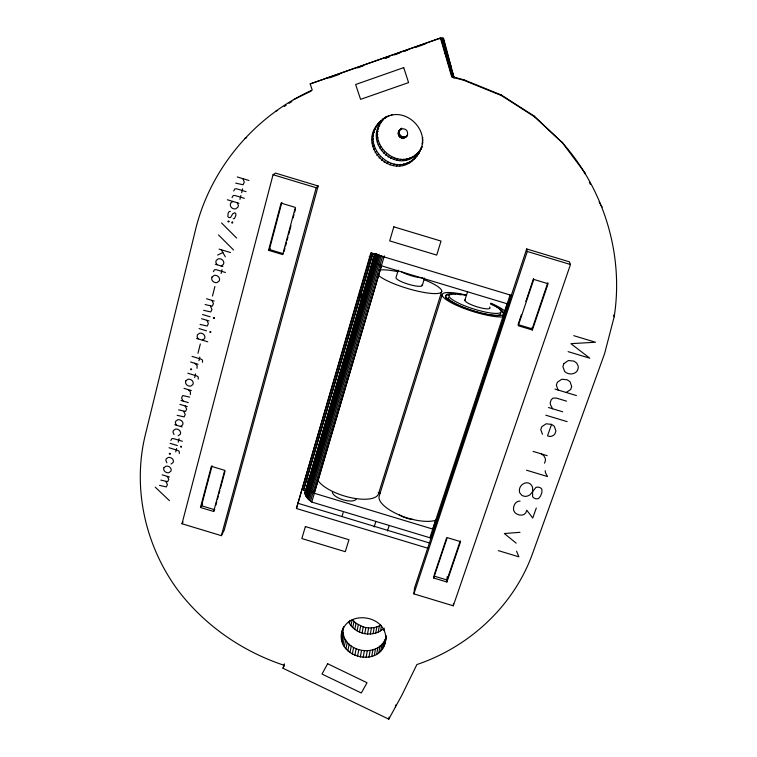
<?xml version="1.0" encoding="UTF-8"?>
<svg xmlns="http://www.w3.org/2000/svg" width="757" height="757" viewBox="0 0 757 757"><rect width="100%" height="100%" fill="white"/><g stroke="black" fill="none" stroke-linecap="round" stroke-linejoin="round"><path stroke-width="1.14" d="M398.267 133.686C397.586 127.819 407.02 126.958 407.531 132.702C408.742 138.881 398.352 140.14 398.267 133.686L400.302 129.267M453.282 605.808L570.475 264.515L569.34 261.818L526.683 248.939L414.59 587.792L413.89 593.895L453.282 605.808L453.377 603.726M460.256 540.886L446.999 579.985L433.846 576.001L433.676 578.007L446.885 582.001L447.188 576.702M614.192 316.767C623.863 254.759 604.152 190.121 562.782 143.139L533.931 115.916L501.153 94.909L463.946 79.816L452.118 76.618L440.848 37.907L310.19 83.923L312.225 90.083C254.74 115.925 210.238 168.603 195.467 229.996L145.013 436.117C132.428 489.145 145.562 546.119 177.63 589.835C204.485 625.329 242.259 651.522 284.462 665.412L282.995 668.251L388.786 719.15L401.806 695.323L416.899 664.542C469.368 646.875 513.937 605.799 532.635 553.31L604.616 353.576L614.192 316.767L613.388 315.139M421.195 147.785L421.876 146.498L420.021 150.974C431.49 129.002 402.118 103.378 382.351 119.701L383.506 118.754C349.762 143.253 397.283 189.089 419.179 152.573L416.568 156.623M310.162 476.768C304.882 483.032 308.326 489.77 314.335 493.271L432.749 529.077L434.215 528.982M417.296 155.232C395.457 182.569 356.055 144.322 381.008 120.883L379.815 121.858M421.999 147.227C402.979 181.812 356.443 142.278 385.654 117.032M421.053 148.722C401.56 177.819 360.266 141.086 385.124 117.515L384.036 118.404M511.193 296.29L431.348 537.65L429.881 537.754L311.752 502.042C308.667 499.696 304.702 496.62 305.062 492.305L374.762 253.794M341.71 633.694C345.798 609.025 386.685 614.722 385.748 638.87C383.307 670.513 330.771 657.464 343.016 628.017M341.483 636.259L343.091 628.187M432.749 529.077L433.023 528.481A32.267 12.367 18.3 0 0 433.723 528.187M395.4 707.331L395.693 704.975M388.786 719.15L389.051 717.106M384.868 644.018L386.079 636.732M385.332 642.324L386.325 635.871C381.112 659.129 342.259 653.3 342.949 629.881M383.856 646.478L384.859 639.987M382.503 648.749L383.525 642.239M380.847 650.802L381.888 644.273M383.884 630.297L384.225 628.178M422.415 144.341L422.766 142.165L422.094 143.395M378.916 652.619L379.967 646.071M376.731 654.18L377.809 647.623M348.58 621.762C353.964 633.278 369.936 637.583 380.582 630.799L381.414 625.736M374.327 655.467L375.434 648.9M378.263 632.048L379.285 625.973L380.818 625.14M371.734 656.461L372.87 649.885M375.765 633.013L376.816 626.928L379.285 625.973M368.981 657.142L370.145 650.566M373.116 633.675L374.195 627.581L376.816 626.928M366.085 657.492L367.277 650.906M370.334 634.016L371.432 627.922L374.195 627.581M363.152 657.483L364.372 650.897M367.505 634.016L368.64 627.922L371.432 627.922M360.275 657.133L361.524 650.556M364.732 633.685L365.896 627.591L368.64 627.922M357.474 656.451L358.761 649.885M362.045 633.032L363.237 626.947L356.045 623.285L352.232 619.557L350.926 625.566M354.796 655.467L356.112 648.9M359.471 632.076L360.682 626.011M352.27 654.18L353.604 647.632M357.039 630.836L358.279 624.78M349.923 652.619L351.286 646.09M354.787 629.332L356.045 623.285M347.794 650.793L349.176 644.283M352.734 627.572L354.021 621.544M345.911 648.721L347.312 642.229M344.303 646.421L345.731 639.949M349.384 623.352L350.046 620.352M343.044 643.961L344.482 637.517M342.155 641.425L343.602 635M341.634 638.851L343.091 632.445M343.243 628.774L343.725 626.664M170.855 440.442L171.867 438.644L173.552 438.615L182.39 441.284M213.379 271.716L214.458 269.738L216.228 269.691L225.463 272.482M232.049 197.615L233.165 195.561L234.973 195.495L244.379 198.343M233.733 190.944L234.85 188.881L236.657 188.815L246.091 191.663M197.984 353.245L200.331 343.981M212.48 296.025L214.903 286.487M175.766 451.901L176.636 448.494M178.245 442.145L179.116 438.719M190.329 394.596L190.452 391.937L188.19 389.618M194.681 377.478L195.58 373.939M197.009 368.328L197.132 365.631L194.861 363.294M198.949 360.692L199.857 357.124M221.11 273.466L222.066 269.729M239.941 199.394L240.925 195.514M241.634 192.723L242.618 188.824M179.277 453.49L179.248 451.38L177.829 450.424L169.01 447.756M198.258 379.115L198.23 376.929L196.792 375.936L187.802 373.22M202.535 362.338L202.516 360.124L201.069 359.13L192.032 356.405M181.992 523.759L273.05 174.716L275.52 173.107L318.158 185.985L224.195 530.212L221.366 535.663L181.992 523.759L183.08 521.989M200.473 507.483L211.373 466.312L224.725 470.343L213.673 511.477L200.473 507.483L202.63 503.859M268.565 250.321L281.065 203.103L295.372 207.418L282.692 254.589L268.565 250.321L270.221 248.675M212.083 465.848L201.513 505.752L214.657 509.726M281.859 202.45L269.397 249.498L283.468 253.746M215.877 505.165L216.795 501.749M217.41 499.478L218.328 496.062M218.943 493.782L219.861 490.366M220.476 488.085L225.066 471.005M284.074 251.504L284.973 248.154M285.578 245.911L286.477 242.552M287.083 240.319L287.982 236.96M288.587 234.727L290.991 225.775M293.091 217.94L294 214.581M294.596 212.348L295.504 208.989M221.366 535.663L316.208 187.745L318.158 185.985M428.547 548.447L296.422 508.496L370.835 252.923L511.685 295.457M371.432 252.696L296.422 508.496M305.809 490.82L303.548 490.139L372.662 253.141M303.548 490.139L372.87 254.125L371.678 256.547L369.255 256.547M304.995 493.072L374.81 254.22M305.062 493.886L375.321 253.595M305.279 494.728L375.661 254.097M305.629 495.598L376.466 253.538M306.112 496.497L377.1 254.115M306.736 497.406L377.875 254.712M307.493 498.324L379.106 254.238M308.373 499.26L379.825 255.998M309.386 500.188L381.32 255.563M310.512 501.115L382.607 256.254M314.675 491.473L381.519 265.546L377.563 263.701L373.74 260.654L373.173 259.235L374.507 256.377M311.752 502.042L384.338 255.857M398.239 270.117L396.006 277.564A13.721 2.782 16.8 0 0 410.086 284.727A13.721 2.782 16.8 0 0 421.99 284.66M342.136 515.933L343.148 512.612M422.274 285.493L424.554 278.065M282.995 668.251L284.377 663.823M441.757 291.379L378.651 493.356A32.296 12.121 16.9 0 1 350.368 497.557A32.296 12.121 16.9 0 1 317.58 479.787M442.183 294.691L379.106 496.355A32.343 12.169 18.2 0 0 400.188 515.356A32.343 12.169 18.2 0 0 436.202 520.068M374.147 526.929L375.879 521.422M387.442 530.95L389.193 525.443M464.826 300.283L467.599 291.596M429.881 537.754L510.086 295.031M433.023 528.481L435.616 520.646M503.31 315.783L507.464 303.093M413.89 593.895L527.279 251.475L526.683 248.939M434.215 574.885L446.583 537.981M521.393 314.713L518.081 324.602L532.162 328.85L547.794 282.749M525.812 301.523L533.543 278.444M433.676 578.007L447.217 537.612L460.568 541.652L446.885 582.001M532.379 330.005L548.077 283.724L533.77 279.409L518.242 325.737L532.379 330.005L531.944 327.724M551.56 424.384L547.519 435.852L549.535 436.458A5.99 5.621 -5.8 0 0 554.919 433.865L555.941 430.988L554.247 426.238L551.56 424.384L546.166 423.797L541.785 426.711L540.772 429.588L542.466 434.319M544.52 463.18L545.513 460.379L545.191 458.203L543.819 455.705L541.16 453.84M440.385 37.85L451.806 77.053L463.776 80.28L463.946 79.816M536.316 507.994L532.739 518.034L526.758 510.199L525.793 512.924C523.163 516.463 517.75 515.403 514.93 512.659L513.587 510.256C512.924 506.215 515.385 500.737 520.106 501.068M314.335 493.271L314.344 492.599M305.062 492.305L307.881 484.83M307.588 483.647L309.982 477.345M359.868 296.365L361.184 293.527M361.193 294.132L359.878 296.981L359.783 291.682M373.173 259.235L374.119 257.21M371.507 256.547L372.699 254.125M418.46 153.926L420.712 149.649M419.179 151.693L419.861 150.425M414.353 159.027L415.12 157.607M417.06 154.002L417.76 152.706M411.865 161.118L412.65 159.68M414.675 155.999L415.404 154.683M422.255 141.171L422.926 139.969M213.673 511.477L214.647 509.735M409.121 162.869L409.953 161.411M412.054 157.683L412.811 156.339M422.226 138.947L422.898 137.765M406.178 164.25L407.039 162.774M409.234 159.008L410.02 157.655M403.046 165.234L403.935 163.749M406.235 159.954L407.058 158.591M399.762 165.811L400.699 164.316M403.093 160.503L403.954 159.131M396.431 165.934L397.406 164.439M399.904 160.616L400.803 159.244M393.167 165.613L394.189 164.118M396.782 160.314L397.709 158.951M390.006 164.875L391.057 163.389M393.754 159.604L394.719 158.251M386.978 163.73L388.067 162.263M390.858 158.516L391.861 157.163M406.395 136.563L407.569 135.011C405.383 138.73 399.138 136.932 399.166 132.655M405.97 136.998L406.774 135.929M405.487 137.367L406.301 136.298M404.967 137.67L405.78 136.591M404.408 137.906L405.232 136.828M403.822 138.067L404.654 136.979M403.216 138.143L404.049 137.064M384.13 162.206L385.256 160.749M388.123 157.049L389.155 155.724M402.592 138.143L403.434 137.064M401.976 138.058L402.828 136.979M401.39 137.888L402.251 136.809M400.832 137.651L401.693 136.572M400.311 137.339L401.182 136.269M381.481 160.314L382.645 158.885M385.597 155.242L386.657 153.936M399.838 136.97L400.708 135.9M399.412 136.534L400.292 135.465M399.043 136.042L399.933 134.983M398.74 135.503L399.63 134.453M398.504 134.916L399.393 133.866M379.087 158.081L380.269 156.68M383.307 153.103L384.395 151.826M398.343 134.301L399.242 133.26M398.277 133.062L399.166 132.04M398.352 132.456L399.251 131.434M400.888 129.125L401.749 128.141M398.513 131.86L399.403 130.847M398.74 131.292L399.63 130.289M400.358 129.438L401.229 128.444L399.053 130.762M453.471 77.356L442.448 38.087L439.798 38.825M376.967 155.526L378.178 154.154M381.282 150.652L382.389 149.403M375.169 152.659L376.409 151.324M379.56 147.918L380.695 146.688M373.759 149.583L375.018 148.277M378.216 144.965L379.361 143.773M372.775 146.385L374.043 145.126M377.279 141.9L378.434 140.745M372.207 143.12L373.485 141.89M376.74 138.768L377.904 137.651M372.065 139.818L373.343 138.635M376.608 135.617L377.771 134.528M372.34 136.534L373.617 135.389M376.872 132.466L378.036 131.415M373.031 133.308L374.299 132.201M377.535 129.371L378.689 128.359M391.18 115.518L392.23 114.619M374.128 130.176L375.387 129.106M378.585 126.372L379.74 125.397M375.633 127.185L376.872 126.154M380.033 123.514L381.168 122.558M388.076 116.512L389.164 115.603M377.544 124.385L378.765 123.382M381.869 120.827L382.976 119.909M385.114 117.912L388.19 116.067M451.787 71.167L449.8 62.661M380.582 630.799L382.682 629.285M284.206 106.463L286.137 105.223M289.023 103.349L291.918 101.485M384.424 118.158L386.24 116.985M232.872 201.428L230.658 203.141L230.242 204.816C230.383 207.513 233.137 209.443 235.739 208.856L237.963 207.144L238.389 205.478L237.282 202.762M221.243 266.019L223.429 264.363L223.835 262.745C223.665 260.096 220.949 258.232 218.395 258.79L216.218 260.446L215.811 262.064L216.899 264.704M202.422 340.186L204.56 338.606L204.958 337.054C204.759 334.462 202.091 332.692 199.602 333.203L197.482 334.793L197.085 336.354L198.164 338.899M311.165 91.077L293.536 99.697M180.545 426.456L182.617 424.951L182.995 423.466C182.778 420.949 180.157 419.283 177.753 419.757L175.69 421.261L175.312 422.747L176.381 425.197M178.169 435.786L180.242 434.3L180.62 432.815C180.403 430.317 177.791 428.661 175.387 429.124L173.334 430.619L172.956 432.096L174.025 434.537M171.006 464.032L173.06 462.565L173.429 461.108C173.202 458.628 170.609 457.001 168.234 457.455L166.199 458.922L165.83 460.379L166.89 462.782M566.198 392.476L570.664 389.505L571.705 386.553L570.012 381.708L567.296 379.815L561.826 379.238L557.379 382.228L556.348 385.181L558.041 390.016M217.571 255.062L222.889 252.592L225.34 256.831M244.795 138.484L246.659 137.708M449.469 62.907L447.434 54.476M440.848 37.907L310.19 83.923M329.692 77.782L339.704 74.243M357.493 67.941L363.057 65.973M385.304 58.109L388.644 56.926M394.198 54.958L399.762 52.99M415.338 47.483L425.339 43.944M385.881 58.1L389.212 56.926M440.915 38.948L443.526 38.21L454.086 77.782M444.359 53.359L446.592 52.574L451.125 67.023L450.254 67.846L445.57 52.924L446.592 52.574M275.974 111.033L277.601 110.475M407.768 50.094L404.446 51.107L404.995 51.041M326.967 78.151L330.326 77.309M233.222 218.773L234.481 218.555L235.862 215.414L235.749 213.588L234.765 212.708L232.702 213.871L230.62 217.382A2.044 1.949 52.5 0 1 227.876 216.559L228.15 213.086L229.125 211.591L230.365 211.383M442.031 38.039L444.984 46.291M507.379 303.472L508.666 303.935M519.993 532.313L504.332 533.543L516.16 543.129M205.1 304.56L212.234 306.159L213.436 303.689L211.951 300.397M178.567 409.859L185.493 411.43L186.648 409.092L185.181 405.96M160.863 480.108L167.657 481.66L168.773 479.408L167.335 476.38M372.264 254.125L374.62 254.125M363.237 626.947L365.896 627.591M273.05 174.716L316.208 187.745M527.279 251.475L570.475 264.515M237.263 176.958L248.939 180.488M235.701 183.128L243.063 184.755L244.322 182.115L242.817 178.633M227.355 199.763L238.957 203.264M381.414 265.792L507.19 303.775M573.711 335.654L595.485 342.23L570.901 343.669L589.788 358.193L568.11 351.645M219.076 249.11L230.544 252.573M215.272 264.212L222.88 266.511M554.976 389.089L576.446 395.57M566.529 401.153L556.338 398.078L552.932 398.135L551.228 399.772L550.207 402.696L550.557 404.91L552.582 408.742M206.557 298.769L214.108 301.04M548.513 407.521L562.744 411.817M203.642 310.342L210.768 311.922L211.969 309.452L210.484 306.188M545.825 415.205L567.144 421.64M202.592 314.515L210.105 316.786M201.542 318.697L209.046 320.959M200.094 324.431L207.191 326.03L208.374 323.58L206.898 320.315M199.053 328.576L206.529 330.837M196.565 338.417L207.778 341.804M533.127 451.409L547.188 455.657M190.622 362.016L198.041 364.259M526.531 470.211L547.538 476.56L545.523 472.841L545.191 470.703M183.989 388.35L191.351 390.574M189.695 397.113L182.73 395.551L181.576 397.908L183.043 401.03M180.951 400.396L188.294 402.62M179.948 404.38L187.282 406.594M177.185 415.338L184.112 416.889L185.257 414.552L183.79 411.448M174.82 424.724L182.115 426.929M378.226 492.769L380.478 493.45M170.117 443.356L177.384 445.551M305.393 485.379L307.645 486.06M498.343 550.623L518.886 556.83L516.558 551.191M297.643 503.187L430.146 543.166M162.187 474.828L169.388 477.005M159.528 485.379L166.332 486.912L167.439 484.669L165.991 481.66M463.776 80.28L501.456 95.571L534.631 116.833L562.782 143.139M155.232 487.158L169.445 500.651M221.546 222.936L236.61 238.048M218.527 234.954L233.553 249.99M561.732 141.9L585.445 173.514M533.931 115.916L534.631 116.833M600.708 204.986L602.222 206.992M221.262 249.772L222.889 252.592M584.13 171.905L585.161 173.978M589.306 182.248L590.346 184.311M599.156 201.892L600.187 203.955M501.153 94.909L501.456 95.571M444.586 46.338L447.075 54.627M452.09 70.827L454.03 77.962M443.129 38.162L453.661 77.64M361.174 293.035L361.354 302.459M356.292 498.731A12.453 4.788 16.9 0 1 343.016 499.762A12.453 4.788 16.9 0 1 332.465 491.52M489.571 307.03A13.191 2.687 17.6 0 1 477.43 306.935A13.191 2.687 17.6 0 1 465.29 299.696M423.56 279.428A34.084 6.917 16.8 0 1 430.402 293.338A34.084 6.917 16.8 0 1 377.951 274.895M379.134 270.164A34.084 6.917 16.8 0 1 398.116 271.744M422.813 277.8A13.749 2.687 16.8 0 1 401.806 272.047M503.367 316.871A34.122 6.983 17.5 0 1 449.033 301.466A34.122 6.983 17.5 0 1 466.634 295.211M490.754 303.188A34.122 6.983 17.5 0 1 505.392 311.458M490.65 304.03A30.403 6.217 17.5 0 1 497.453 315.603A30.403 6.217 17.5 0 1 454.503 303.245A30.403 6.217 17.5 0 1 456.036 294.076M457.994 294.322A30.403 6.217 17.5 0 1 461.174 294.842M490.829 303.652A27.403 5.583 17.5 0 1 492.618 313.209A27.403 5.583 17.5 0 1 452.601 299.781A27.403 5.583 17.5 0 1 466.407 295.448M500.68 313.275A27.394 5.621 17.5 0 1 481.367 313.247M480.402 313.01A27.394 5.621 17.5 0 1 448.343 297.463M413.18 519.482A12.992 4.968 18.3 0 1 398.939 514.656M448.144 300.321A30.394 6.245 17.5 0 1 450.737 294.605M500.311 310.304A30.394 6.245 17.5 0 1 503.528 314.562M532.606 490.564L532.625 496.696A4.883 4.533 -1.6 0 0 538.587 498.503L540.593 496.024L541.908 492.334L541.88 489.268A4.779 4.428 -1.8 0 0 535.909 487.461L529.957 494.889L527.355 496.109L525.008 496.441L522.046 495.542L519.718 492.798C517.097 484.272 529.578 478.14 532.568 487.489L532.606 490.564M164.004 467.618L163.644 469.075C163.862 471.545 166.455 473.144 168.811 472.709L170.845 471.251L171.214 469.804C170.987 467.324 168.404 465.716 166.038 466.161L164.004 467.618M185.891 380.799L185.503 382.323C185.702 384.868 188.351 386.572 190.783 386.089L192.884 384.556L193.272 383.033C193.063 380.478 190.423 378.765 187.982 379.257L185.891 380.799M212.036 277.034L211.629 278.642C211.799 281.282 214.515 283.118 217.041 282.569L219.218 280.932L219.625 279.324C219.454 276.693 216.739 274.848 214.203 275.397L212.036 277.034M305.383 526.56L301.844 538.558L345.287 551.692L348.968 539.741L305.383 526.56M393.829 226.835L389.685 240.887L436.704 255.09L441.028 241.086L393.829 226.835M563.937 363.549L562.886 366.53L564.58 371.403C568.015 374.923 574.251 374.876 577.269 370.873L578.329 367.893L578.007 365.64L576.626 363L573.901 361.098L568.412 360.521L563.937 363.549M327.639 663.728L322.009 674.061L361.297 692.986L367.041 682.738L327.639 663.728M214.392 318.082L213.729 318.451L213.323 317.76L213.994 317.41L214.392 318.082M210.806 332.124L210.153 332.493L209.736 331.803L210.418 331.462L210.806 332.124M228.974 221.612L228.273 222.009L227.866 221.281L228.548 220.912L228.974 221.612M232.39 222.066L231.708 222.444L232.115 223.164L232.806 222.776L232.39 222.066M181.529 446.81L180.895 447.15L180.488 446.498L181.141 446.176L181.529 446.81M191.606 369.444L190.934 369.795L190.537 369.123L191.19 368.782L191.606 369.444M170.259 453.888L169.606 454.219L169.218 453.575L169.852 453.254L170.259 453.888M403.727 67.619L355.62 84.519L360.578 99.347L408.572 82.598L403.727 67.619"/></g></svg>
